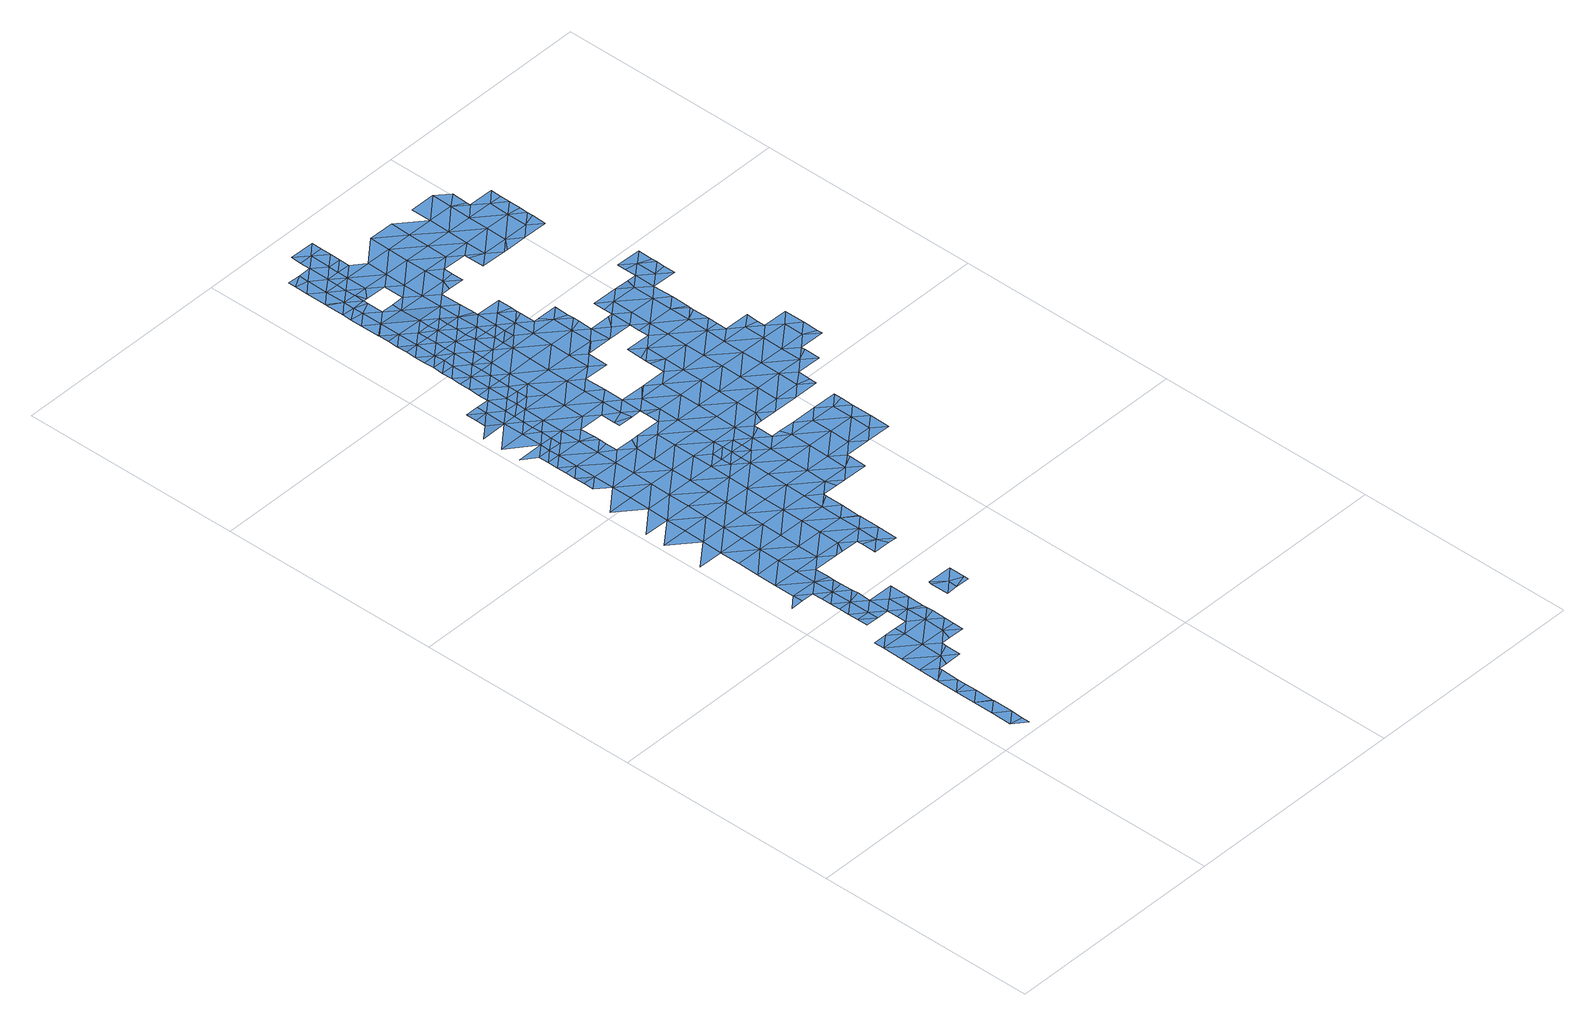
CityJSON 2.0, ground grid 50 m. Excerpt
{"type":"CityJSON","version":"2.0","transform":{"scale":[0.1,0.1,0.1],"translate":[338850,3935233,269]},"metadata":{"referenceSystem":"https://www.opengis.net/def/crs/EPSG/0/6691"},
"CityObjects":{
"waterbody1":{"type":"WaterBody","attributes":{"name":"6","class":"1140","function":"1","WaterBodyRiverFloodingRiskAttribute.description":"3","WaterBodyRiverFloodingRiskAttribute.rankOrg":"1","WaterBodyRiverFloodingRiskAttribute.adminType":"2","WaterBodyRiverFloodingRiskAttribute.scale":"L1"},"geometry":[{"type":"MultiSurface","lod":"1","boundaries":[[[0,1,2]],[[3,2,4]],[[0,2,3]],[[0,5,1]],[[1,5,6]],[[7,8,6]],[[9,7,6]],[[9,6,5]],[[10,11,8]],[[8,7,12]],[[8,12,10]],[[13,14,11]],[[15,11,10]],[[13,11,15]],[[13,16,14]],[[17,14,16]],[[18,19,17]],[[20,16,13]],[[21,22,19]],[[18,17,16]],[[18,23,19]],[[20,24,16]],[[21,19,23]],[[24,25,16]],[[16,26,18]],[[16,25,26]],[[27,21,23]],[[28,29,30]],[[31,32,33]],[[26,34,18]],[[35,36,29]],[[18,37,23]],[[38,27,23]],[[34,37,18]],[[33,39,31]],[[29,28,35]],[[40,41,42]],[[41,36,35]],[[40,36,41]],[[26,43,34]],[[23,37,38]],[[28,44,35]],[[31,45,46]],[[47,34,43]],[[48,49,39]],[[48,42,49]],[[44,50,35]],[[35,50,41]],[[42,41,49]],[[31,39,45]],[[51,44,52]],[[53,54,46]],[[47,55,34]],[[52,38,51]],[[56,49,41]],[[55,57,34]],[[34,57,37]],[[38,37,51]],[[39,49,45]],[[58,41,50]],[[59,53,46]],[[51,60,44]],[[44,60,50]],[[59,46,45]],[[56,41,58]],[[61,51,37]],[[62,63,64]],[[54,65,66]],[[67,61,37]],[[67,37,57]],[[68,69,49]],[[68,49,56]],[[45,49,69]],[[70,60,51]],[[71,59,45]],[[72,51,61]],[[73,64,74]],[[75,71,45]],[[76,50,60]],[[75,45,69]],[[70,51,72]],[[65,54,53]],[[63,66,65]],[[73,74,77]],[[78,53,59]],[[71,78,59]],[[60,70,76]],[[79,77,80]],[[63,65,81]],[[64,63,82]],[[83,65,53]],[[82,63,81]],[[78,83,53]],[[84,85,80]],[[74,64,86]],[[87,78,71]],[[77,74,86]],[[88,85,84]],[[89,81,65]],[[64,82,86]],[[77,90,80]],[[89,82,81]],[[91,65,83]],[[92,77,86]],[[93,84,80]],[[88,94,95]],[[96,95,94]],[[89,65,91]],[[90,77,92]],[[97,83,78]],[[98,96,94]],[[99,86,82]],[[100,78,87]],[[101,98,94]],[[102,98,101]],[[99,92,86]],[[93,80,90]],[[103,102,101]],[[88,84,93]],[[104,82,89]],[[100,87,105]],[[88,106,94]],[[107,103,108]],[[99,82,104]],[[78,100,97]],[[103,101,108]],[[109,106,88]],[[91,83,110]],[[109,88,93]],[[91,111,89]],[[112,107,113]],[[105,114,100]],[[113,107,108]],[[110,83,97]],[[90,92,115]],[[101,94,106]],[[116,108,101]],[[115,92,99]],[[117,93,90]],[[115,118,90]],[[106,116,101]],[[104,89,111]],[[108,119,113]],[[118,117,90]],[[91,110,111]],[[120,121,122]],[[123,121,114]],[[93,117,109]],[[123,122,121]],[[111,124,104]],[[104,125,99]],[[97,100,126]],[[127,110,97]],[[100,114,126]],[[124,125,104]],[[121,126,114]],[[128,115,99]],[[108,129,119]],[[130,106,109]],[[129,108,116]],[[117,131,109]],[[120,132,121]],[[128,118,115]],[[127,97,126]],[[131,130,109]],[[127,133,110]],[[134,126,121]],[[116,106,135]],[[136,137,138]],[[134,121,132]],[[111,110,133]],[[139,129,116]],[[135,140,116]],[[138,119,136]],[[140,139,116]],[[119,129,136]],[[106,130,135]],[[99,125,128]],[[133,141,111]],[[111,142,124]],[[136,143,137]],[[139,144,129]],[[145,143,146]],[[141,142,111]],[[145,137,143]],[[127,126,147]],[[126,134,147]],[[129,148,136]],[[124,142,125]],[[149,131,117]],[[148,129,144]],[[130,150,135]],[[118,128,151]],[[117,118,152]],[[143,153,146]],[[154,127,147]],[[155,146,153]],[[133,127,156]],[[127,154,156]],[[118,151,152]],[[157,130,131]],[[148,158,136]],[[159,155,160]],[[136,158,143]],[[133,161,141]],[[160,155,153]],[[128,162,151]],[[133,156,163]],[[117,152,149]],[[133,163,161]],[[125,142,164]],[[128,125,165]],[[150,130,166]],[[143,167,153]],[[168,152,151]],[[169,142,141]],[[170,160,153]],[[128,165,162]],[[171,151,162]],[[172,158,148]],[[125,164,165]],[[169,141,161]],[[131,149,157]],[[166,130,157]],[[151,171,168]],[[143,158,167]],[[167,173,153]],[[174,149,152]],[[142,175,164]],[[176,169,161]],[[177,162,165]],[[170,153,173]],[[175,142,169]],[[178,166,157]],[[152,168,174]],[[179,180,181]],[[158,182,167]],[[181,183,172]],[[182,158,172]],[[184,185,186]],[[180,183,181]],[[165,164,187]],[[176,188,169]],[[184,170,173]],[[186,170,184]],[[168,189,174]],[[157,149,190]],[[177,165,191]],[[192,193,194]],[[190,149,174]],[[164,175,187]],[[195,192,194]],[[187,196,165]],[[197,178,157]],[[193,198,194]],[[184,199,185]],[[167,200,173]],[[201,175,169]],[[182,172,183]],[[188,201,169]],[[189,202,174]],[[203,185,199]],[[204,205,206]],[[204,195,205]],[[207,200,167]],[[208,203,199]],[[191,165,196]],[[200,184,173]],[[197,157,190]],[[195,194,205]],[[207,167,182]],[[198,209,194]],[[183,180,210]],[[199,211,208]],[[206,212,213]],[[205,212,206]],[[214,211,215]],[[214,208,211]],[[216,187,175]],[[213,212,217]],[[202,218,174]],[[219,220,178]],[[221,183,210]],[[222,202,223]],[[224,199,184]],[[225,226,194]],[[182,183,221]],[[225,194,209]],[[227,228,217]],[[222,191,196]],[[223,191,222]],[[220,219,210]],[[219,178,197]],[[205,194,226]],[[216,196,187]],[[229,215,211]],[[190,174,218]],[[228,227,230]],[[231,175,201]],[[182,232,207]],[[222,218,202]],[[227,217,212]],[[188,233,201]],[[232,182,221]],[[234,235,205]],[[218,236,190]],[[234,205,226]],[[237,238,230]],[[212,205,235]],[[184,200,224]],[[216,175,231]],[[224,239,199]],[[221,210,240]],[[241,229,211]],[[210,219,240]],[[197,190,236]],[[222,196,242]],[[243,244,238]],[[237,230,227]],[[245,219,197]],[[246,207,232]],[[200,207,246]],[[201,247,231]],[[240,248,221]],[[222,249,218]],[[211,199,250]],[[251,222,242]],[[201,233,252]],[[243,238,237]],[[253,245,197]],[[254,196,216]],[[242,196,254]],[[255,224,200]],[[253,197,236]],[[201,252,247]],[[250,199,239]],[[219,245,240]],[[211,250,241]],[[249,222,251]],[[227,212,256]],[[212,235,256]],[[237,227,257]],[[258,216,231]],[[249,259,218]],[[237,260,243]],[[242,254,261]],[[262,231,247]],[[200,246,255]],[[235,263,256]],[[264,239,224]],[[245,265,240]],[[248,240,266]],[[260,237,257]],[[267,227,256]],[[268,241,250]],[[259,269,218]],[[257,227,267]],[[269,253,236]],[[240,265,266]],[[270,243,260]],[[236,218,269]],[[271,224,255]],[[263,272,256]],[[249,273,259]],[[258,231,262]],[[254,216,258]],[[274,275,276]],[[261,254,277]],[[278,268,250]],[[276,279,274]],[[255,246,280]],[[281,257,267]],[[282,283,270]],[[274,279,284]],[[250,239,264]],[[269,285,253]],[[253,286,245]],[[224,271,264]],[[262,247,287]],[[272,288,256]],[[289,278,250]],[[273,290,259]],[[264,289,250]],[[291,272,292]],[[293,271,255]],[[294,254,258]],[[291,275,274]],[[292,275,291]],[[283,295,296]],[[277,254,294]],[[245,286,265]],[[283,282,295]],[[284,297,274]],[[267,256,288]],[[255,280,293]],[[281,267,298]],[[266,265,299]],[[291,288,272]],[[300,295,282]],[[301,298,267]],[[288,301,267]],[[302,303,304]],[[253,285,286]],[[304,296,302]],[[274,305,291]],[[296,295,302]],[[305,274,297]],[[289,306,278]],[[307,294,258]],[[262,287,308]],[[309,306,297]],[[310,311,259]],[[311,285,269]],[[309,278,306]],[[305,312,291]],[[259,290,310]],[[313,288,291]],[[314,315,293]],[[316,303,302]],[[258,262,307]],[[271,293,315]],[[269,259,311]],[[299,265,317]],[[277,294,318]],[[264,319,289]],[[265,286,317]],[[313,291,312]],[[320,300,298]],[[307,262,308]],[[300,321,295]],[[264,271,319]],[[297,322,305]],[[301,320,298]],[[322,297,306]],[[323,301,288]],[[324,316,302]],[[287,325,308]],[[326,315,314]],[[299,327,328]],[[290,329,310]],[[285,330,286]],[[271,315,319]],[[306,289,331]],[[302,295,321]],[[328,327,332]],[[327,299,317]],[[320,321,300]],[[288,313,323]],[[333,294,307]],[[332,334,335]],[[318,294,333]],[[336,285,311]],[[334,337,335]],[[338,305,322]],[[325,339,308]],[[340,289,319]],[[306,331,341]],[[322,306,342]],[[302,343,324]],[[331,289,340]],[[334,332,327]],[[306,341,342]],[[326,344,315]],[[307,308,339]],[[345,301,323]],[[317,286,330]],[[302,321,343]],[[346,311,310]],[[285,336,330]],[[347,322,342]],[[348,333,307]],[[333,349,318]],[[319,315,344]],[[339,348,307]],[[350,331,340]],[[345,351,301]],[[352,345,323]],[[334,353,337]],[[354,321,320]],[[322,347,338]],[[355,346,310]],[[310,329,355]],[[320,301,351]],[[311,346,336]],[[356,357,319]],[[358,317,330]],[[356,319,344]],[[340,359,350]],[[327,360,334]],[[340,319,357]],[[351,354,320]],[[327,317,360]],[[361,349,333]],[[361,333,348]],[[344,326,362]],[[360,317,358]],[[363,362,326]],[[321,364,343]],[[340,357,365]],[[329,366,355]],[[346,367,336]],[[336,368,330]],[[345,352,369]],[[340,365,359]],[[334,370,353]],[[369,371,345]],[[371,372,345]],[[345,372,351]],[[344,362,373]],[[374,346,355]],[[334,360,370]],[[364,375,343]],[[376,374,355]],[[321,354,364]],[[355,366,376]],[[358,330,368]],[[336,367,368]],[[377,354,351]],[[362,363,378]],[[373,362,378]],[[372,377,351]],[[379,353,380]],[[374,381,346]],[[353,370,380]],[[363,379,380]],[[346,381,367]],[[360,382,370]],[[358,368,383]],[[360,358,382]],[[384,363,380]],[[378,363,384]],[[358,383,382]],[[370,385,380]],[[386,377,372]],[[381,387,367]],[[367,388,368]],[[364,354,389]],[[390,391,392]],[[393,381,374]],[[389,354,377]],[[391,378,384]],[[390,378,391]],[[364,394,375]],[[387,388,367]],[[370,382,385]],[[394,364,389]],[[383,368,388]],[[395,391,384]],[[382,383,396]],[[397,380,385]],[[398,387,381]],[[393,399,381]],[[386,400,377]],[[384,380,395]],[[401,402,403]],[[377,400,389]],[[392,391,404]],[[405,375,394]],[[403,402,386]],[[395,380,397]],[[382,396,406]],[[407,383,388]],[[385,382,408]],[[409,402,401]],[[396,383,407]],[[398,381,399]],[[408,382,406]],[[410,397,385]],[[402,400,386]],[[408,411,385]],[[389,412,394]],[[400,412,389]],[[391,413,404]],[[413,391,395]],[[387,414,388]],[[415,407,388]],[[410,385,411]],[[416,397,410]],[[387,398,417]],[[418,397,416]],[[414,415,388]],[[395,397,418]],[[413,419,404]],[[409,420,402]],[[405,394,421]],[[396,407,422]],[[414,387,417]],[[423,407,415]],[[402,424,400]],[[394,412,421]],[[413,395,425]],[[407,423,422]],[[420,424,402]],[[426,420,409]],[[424,412,400]],[[395,418,425]],[[417,398,427]],[[428,413,425]],[[427,429,417]],[[419,413,428]],[[430,420,426]],[[429,431,417]],[[417,431,414]],[[432,421,412]],[[433,415,414]],[[424,434,412]],[[435,428,425]],[[431,433,414]],[[436,437,421]],[[435,438,428]],[[432,412,434]],[[432,436,421]],[[425,439,435]],[[440,438,441]],[[440,428,438]],[[442,420,430]],[[420,443,424]],[[424,443,434]],[[435,444,438]],[[445,432,434]],[[446,441,438]],[[435,439,447]],[[443,420,442]],[[444,435,447]],[[430,448,442]],[[443,449,434]],[[450,446,438]],[[450,438,444]],[[451,436,432]],[[452,432,445]],[[434,449,445]],[[451,432,452]],[[453,443,442]],[[454,442,448]],[[453,442,454]],[[455,443,453]],[[456,445,449]],[[449,443,457]],[[457,443,455]],[[458,449,457]],[[456,449,458]]]}]},
"waterbody2":{"type":"WaterBody","attributes":{"name":"6","class":"1140","function":"1","WaterBodyRiverFloodingRiskAttribute.description":"3","WaterBodyRiverFloodingRiskAttribute.rankOrg":"1","WaterBodyRiverFloodingRiskAttribute.adminType":"2","WaterBodyRiverFloodingRiskAttribute.scale":"L1"},"geometry":[{"type":"MultiSurface","lod":"1","boundaries":[[[459,460,461]],[[462,461,460]],[[463,460,459]],[[464,462,465]],[[465,462,460]],[[460,463,466]],[[465,460,466]]]}]},
"waterbody3":{"type":"WaterBody","attributes":{"name":"6","class":"1140","function":"1","WaterBodyRiverFloodingRiskAttribute.description":"3","WaterBodyRiverFloodingRiskAttribute.rankOrg":"2","WaterBodyRiverFloodingRiskAttribute.adminType":"2","WaterBodyRiverFloodingRiskAttribute.scale":"L1"},"geometry":[{"type":"MultiSurface","lod":"1","boundaries":[[[467,112,468]],[[468,112,113]],[[469,468,470]],[[113,138,468]],[[469,470,471]],[[472,473,471]],[[137,470,468]],[[138,137,468]],[[113,119,138]],[[474,475,476]],[[137,145,470]],[[474,472,471]],[[476,472,474]],[[145,146,470]],[[470,146,471]],[[477,475,474]],[[146,155,471]],[[155,159,471]],[[474,471,159]],[[477,474,478]],[[474,159,478]],[[478,159,479]],[[159,160,479]],[[480,481,482]],[[481,478,479]],[[480,478,481]],[[160,186,479]],[[481,483,482]],[[483,484,485]],[[185,481,479]],[[485,482,483]],[[186,160,170]],[[186,185,479]],[[484,486,487]],[[483,486,484]],[[185,203,481]],[[487,198,193]],[[203,208,481]],[[483,481,208]],[[198,487,486]],[[208,214,483]],[[214,215,483]],[[486,483,215]],[[209,198,486]],[[486,215,209]],[[488,209,215]],[[215,229,488]],[[488,489,209]],[[225,209,489]],[[226,225,489]],[[229,241,488]],[[234,490,235]],[[279,489,488]],[[490,226,489]],[[234,226,490]],[[279,488,241]],[[263,235,490]],[[275,490,489]],[[276,275,489]],[[276,489,279]],[[491,279,241]],[[272,263,490]],[[292,272,490]],[[241,268,491]],[[292,490,275]],[[284,279,491]],[[268,309,491]],[[278,309,268]],[[491,297,284]],[[309,297,491]]]}]},
"waterbody4":{"type":"WaterBody","attributes":{"name":"6","class":"1140","function":"1","WaterBodyRiverFloodingRiskAttribute.description":"3","WaterBodyRiverFloodingRiskAttribute.rankOrg":"2","WaterBodyRiverFloodingRiskAttribute.adminType":"2","WaterBodyRiverFloodingRiskAttribute.scale":"L1"},"geometry":[{"type":"MultiSurface","lod":"1","boundaries":[[[162,177,492]],[[177,191,492]],[[189,171,492]],[[492,191,223]],[[171,162,492]],[[223,202,492]],[[202,189,492]],[[168,171,189]]]}]},
"waterbody5":{"type":"WaterBody","attributes":{"name":"6","class":"1140","function":"1","WaterBodyRiverFloodingRiskAttribute.description":"3","WaterBodyRiverFloodingRiskAttribute.rankOrg":"2","WaterBodyRiverFloodingRiskAttribute.adminType":"2","WaterBodyRiverFloodingRiskAttribute.scale":"L1"},"geometry":[{"type":"MultiSurface","lod":"1","boundaries":[[[493,494,495]],[[496,497,303]],[[498,499,496]],[[498,500,499]],[[498,496,495]],[[495,494,498]],[[501,498,494]],[[501,502,498]],[[500,498,502]],[[496,503,497]],[[504,505,506]],[[497,505,504]],[[507,505,497]],[[503,507,497]],[[508,507,503]],[[316,324,493]],[[316,493,495]],[[316,495,303]],[[304,303,504]],[[243,270,509]],[[243,509,244]],[[244,509,510]],[[510,509,506]],[[270,283,509]],[[509,504,506]],[[303,497,504]],[[496,303,495]],[[504,296,304]],[[509,296,504]],[[283,296,509]]]}]}
},
"vertices":[
[75,53,28],[47,76,28],[46,30,28],[74,25,28],[74,7,28],[76,99,27],[48,123,27],[77,145,27],[49,169,26],[76,102,27],[77,192,26],[49,215,26],[77,170,26],[78,238,26],[50,261,26],[78,230,26],[107,260,26],[51,308,26],[108,307,26],[52,354,26],[97,237,26],[81,376,26],[52,377,26],[109,353,26],[135,237,26],[135,271,26],[136,283,26],[109,376,26],[110,422,25],[82,446,25],[82,423,25],[56,585,20],[27,562,21],[56,562,21],[164,306,26],[110,445,25],[82,469,24],[165,352,26],[137,375,26],[84,561,21],[83,492,24],[111,491,24],[83,515,23],[156,283,26],[138,422,25],[113,584,20],[57,631,19],[192,282,26],[84,538,22],[112,538,22],[139,468,24],[166,398,25],[138,398,25],[114,676,19],[58,677,19],[193,305,26],[140,514,23],[193,328,26],[140,498,24],[114,630,19],[167,444,24],[194,374,25],[3,771,19],[59,770,19],[60,816,19],[115,723,19],[59,724,19],[194,359,26],[140,542,22],[141,560,21],[195,421,25],[142,606,19],[194,384,25],[4,863,19],[61,862,19],[141,572,21],[196,467,24],[62,908,19],[170,629,19],[5,909,19],[63,955,19],[116,769,19],[117,815,19],[171,675,19],[64,1001,19],[7,1002,19],[118,861,19],[198,605,19],[64,1047,19],[173,768,19],[119,954,19],[172,721,19],[119,907,19],[120,1000,19],[65,1093,18],[37,1071,19],[37,1094,19],[228,674,19],[37,1117,18],[174,860,19],[227,628,19],[66,1140,18],[38,1140,18],[38,1163,18],[174,814,19],[214,605,19],[122,1092,18],[39,1186,17],[67,1186,17],[121,1046,19],[229,720,19],[229,767,19],[39,1209,16],[67,1209,16],[255,604,19],[175,906,19],[123,1138,17],[177,999,19],[176,953,19],[96,1208,16],[292,558,19],[283,581,19],[254,558,19],[255,592,19],[230,813,19],[231,859,19],[284,627,19],[284,673,19],[232,905,19],[124,1185,16],[179,1091,18],[178,1045,18],[311,557,19],[285,719,19],[312,603,19],[151,1115,18],[124,1231,16],[97,1255,16],[96,1231,16],[152,1161,17],[151,1142,17],[286,766,19],[287,812,19],[125,1277,15],[152,1173,17],[97,1278,15],[97,1301,15],[312,650,19],[152,1207,16],[234,1044,18],[191,1114,18],[233,952,19],[234,998,18],[126,1323,15],[312,653,19],[98,1324,15],[313,696,19],[235,1090,18],[181,1230,16],[98,1347,15],[127,1346,15],[314,742,19],[261,928,19],[314,735,19],[288,858,19],[289,904,19],[207,1114,18],[182,1276,16],[262,974,19],[343,765,19],[155,1346,15],[261,951,19],[209,1206,16],[183,1322,15],[290,997,18],[344,811,19],[349,741,19],[289,927,19],[264,1113,18],[208,1160,17],[242,1159,17],[208,1173,17],[238,1229,16],[237,1183,17],[184,1369,15],[156,1392,14],[155,1369,15],[344,857,19],[371,741,19],[290,974,18],[291,1043,18],[317,927,19],[102,1555,13],[102,1532,14],[130,1554,13],[102,1578,13],[345,903,19],[292,1089,18],[130,1531,14],[184,1415,14],[239,1321,15],[399,764,19],[318,973,18],[156,1415,14],[103,1601,13],[131,1601,12],[103,1624,12],[239,1275,16],[157,1438,14],[158,1531,14],[265,1159,17],[185,1461,14],[132,1647,11],[104,1647,12],[157,1461,14],[157,1485,14],[401,856,19],[104,1671,11],[347,996,18],[293,1135,18],[265,1143,18],[266,1205,17],[346,950,19],[318,950,19],[240,1368,15],[159,1554,13],[159,1577,13],[133,1693,10],[104,1672,11],[186,1484,14],[105,1717,9],[400,810,19],[267,1251,16],[427,740,19],[159,1600,12],[160,1623,11],[348,1042,18],[134,1739,9],[105,1743,9],[241,1414,15],[294,1182,17],[214,1484,14],[374,926,19],[134,1762,9],[106,1763,9],[349,1134,18],[267,1298,15],[428,786,19],[319,1204,17],[375,972,18],[242,1460,15],[375,962,18],[428,778,19],[349,1088,18],[402,902,19],[296,1320,15],[189,1646,11],[162,1716,9],[458,855,19],[404,995,18],[162,1752,9],[395,926,19],[457,809,19],[188,1623,11],[298,1413,15],[350,1181,17],[322,1204,17],[189,1692,9],[242,1483,14],[404,1041,18],[162,1762,9],[297,1367,15],[217,1622,11],[394,972,18],[244,1552,13],[216,1576,12],[215,1553,13],[431,925,18],[271,1483,15],[215,1530,14],[324,1297,15],[190,1715,9],[170,1762,9],[163,1785,9],[243,1529,14],[405,1087,18],[406,1133,18],[485,785,19],[245,1645,10],[299,1459,15],[432,971,18],[244,1599,11],[216,1599,12],[325,1343,15],[459,901,18],[191,1785,9],[163,1808,8],[272,1529,14],[218,1715,9],[379,1203,17],[219,1761,8],[246,1691,9],[192,1831,8],[164,1854,8],[164,1831,8],[272,1575,13],[299,1505,15],[514,854,19],[514,808,19],[271,1506,14],[460,994,18],[461,1040,18],[273,1584,12],[273,1621,11],[328,1343,15],[354,1365,15],[192,1854,8],[407,1180,17],[487,924,18],[354,1412,15],[247,1737,8],[248,1783,8],[300,1551,13],[274,1667,9],[221,1853,8],[541,784,19],[382,1342,16],[408,1226,17],[380,1238,17],[488,970,18],[463,1132,18],[327,1482,15],[380,1249,17],[515,900,18],[409,1272,17],[380,1261,17],[462,1086,18],[381,1296,17],[329,1574,13],[542,830,19],[355,1458,15],[328,1517,14],[328,1528,14],[249,1830,8],[382,1388,15],[303,1690,9],[518,1039,18],[328,1540,14],[543,877,18],[544,923,18],[338,1481,15],[304,1736,8],[295,1667,9],[437,1295,17],[304,1782,8],[517,993,18],[383,1421,15],[383,1434,15],[464,1179,17],[384,1481,15],[464,1225,17],[544,906,18],[410,1364,16],[438,1341,16],[305,1829,8],[383,1448,15],[545,969,18],[519,1085,17],[519,1131,17],[331,1666,9],[465,1271,17],[331,1692,9],[332,1713,9],[427,1387,16],[546,1015,18],[306,1875,8],[545,986,18],[360,1735,8],[439,1387,16],[438,1318,16],[466,1317,16],[574,1038,18],[521,1224,17],[520,1178,17],[467,1363,16],[522,1270,17],[388,1712,8],[575,1084,17],[576,1130,17],[361,1781,8],[439,1407,16],[468,1410,16],[440,1433,16],[602,1014,18],[362,1828,8],[524,1362,15],[549,1200,17],[523,1316,16],[603,1060,17],[603,1050,18],[417,1734,8],[387,1665,9],[416,1688,9],[388,1701,8],[497,1432,16],[363,1874,8],[549,1223,17],[577,1177,17],[550,1246,17],[444,1664,8],[551,1293,16],[550,1282,16],[418,1780,8],[524,1409,15],[633,1129,17],[605,1153,17],[551,1299,16],[632,1083,17],[552,1339,16],[531,1432,14],[473,1687,8],[419,1827,8],[606,1199,17],[605,1171,17],[474,1733,8],[552,1385,14],[453,1664,8],[660,1059,17],[553,1431,14],[660,1071,17],[501,1663,8],[661,1106,17],[475,1826,8],[661,1152,17],[474,1779,8],[581,1408,13],[476,1872,8],[419,1873,8],[582,1454,13],[609,1384,13],[554,1458,13],[554,1477,13],[529,1686,8],[530,1732,8],[610,1430,13],[503,1802,8],[611,1476,13],[609,1410,13],[557,1662,8],[531,1778,8],[610,1442,13],[504,1848,8],[503,1811,8],[558,1709,8],[558,1695,8],[559,1727,8],[560,1801,8],[559,1755,8],[559,1777,8],
[252,420,25],[279,396,25],[308,419,25],[308,383,25],[251,414,25],[307,372,25],[277,373,25],[251,373,25],
[11,1233,15],[68,1232,16],[12,1279,14],[69,1278,15],[69,1324,15],[42,1348,13],[13,1325,13],[70,1371,14],[42,1394,14],[42,1371,13],[71,1394,14],[99,1393,14],[127,1370,15],[99,1416,14],[128,1416,14],[100,1439,14],[129,1462,14],[101,1486,14],[100,1463,14],[129,1508,14],[101,1509,14],[186,1507,14],[187,1553,13],[188,1600,12],[243,1506,14],
[289,951,19],
[221,1876,8],[222,1900,8],[193,1877,8],[165,1901,8],[136,1878,8],[194,1923,8],[165,1924,8],[166,1947,8],[222,1923,8],[222,1946,8],[137,1901,8],[135,1832,8],[107,1855,8],[107,1809,9],[108,1885,8],[108,1902,8],[134,1786,9],[107,1805,9]
]}
